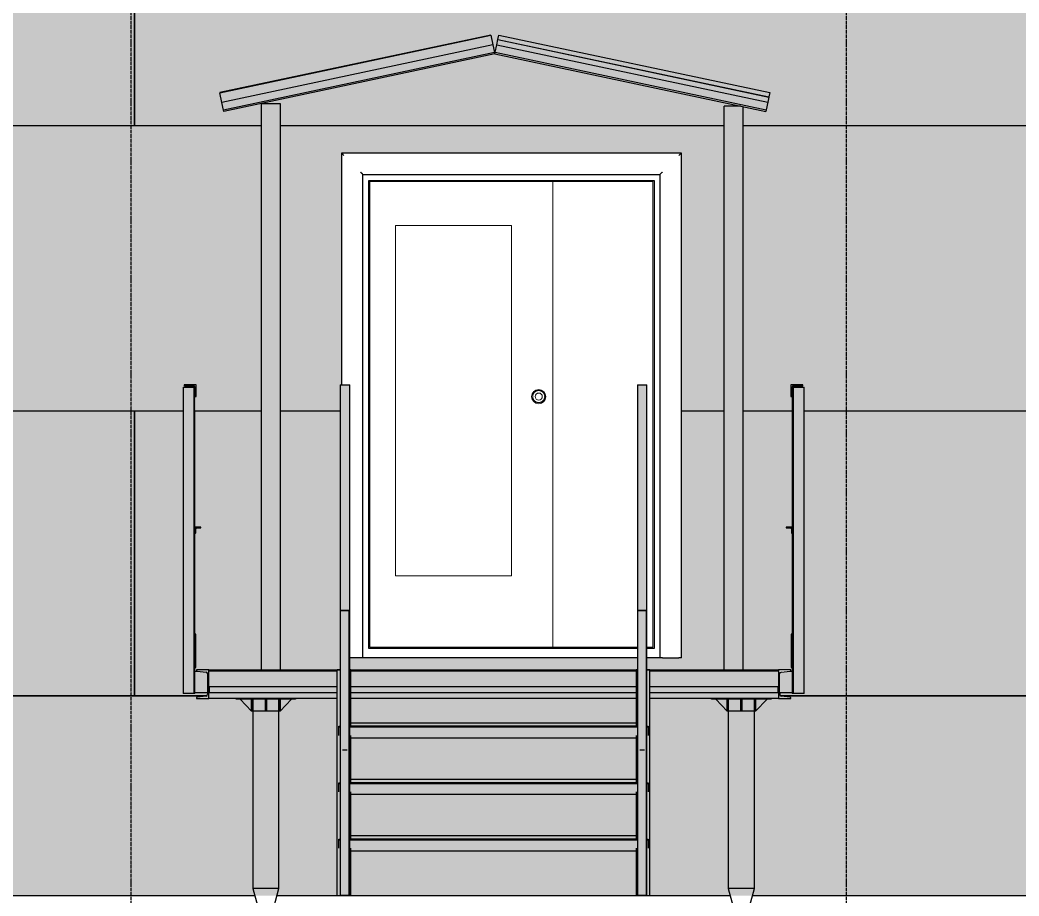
# Model space of a CAD drawing. Header units: millimetres. Extents: x 2162 to 93478, y -2737 to 52379.
# Drawn here: x 35685 to 39887, y 43686 to 47372 of the extents above; entities that cross this region are included whole.
import ezdxf

# ---------------------------------------------------------------- set-up
doc = ezdxf.new("R2010")
doc.units = ezdxf.units.MM
for name, pattern in [('Штрих 2 х 1 мм', [3, 2, -1]), ('Штрихпунктир 15 х 2 х 2 мм', [19, 15, -2, 0, -2]), ('Штрихпунктирная', [30, 25, -2.25, 0.5, -2.25])]:
    doc.linetypes.add(name, pattern=pattern)
doc.layers.add('Axes', color=40, linetype='Штрихпунктирная')
doc.layers.add('door', color=7, linetype='Continuous', lineweight=18)
doc.layers.add('Wall', color=5, linetype='Continuous', lineweight=9)

msp = doc.modelspace()

# ---------------------------------------------------------------- hatches: boundary and pattern name
at = {"true_color": 0xecece7}
h = msp.add_hatch(color=254, dxfattribs=at)
h.dxf.hatch_style = 1
h.paths.add_polyline_path([(57150.1, 47867.6), (6124, 47867.6), (6124, 46927.6), (9899.9, 46927.6), (10799.9, 46927.6), (57150.1, 46927.6)])
at = {"true_color": 0x61993b}
h = msp.add_hatch(color=85, dxfattribs=at)
h.dxf.hatch_style = 1
h.paths.add_polyline_path([(36780.8, 47019.6), (36700.8, 47019.8), (36700.8, 44638.2), (36780.8, 44638)])
h = msp.add_hatch(color=85, dxfattribs=at)
h.dxf.hatch_style = 1
h.paths.add_polyline_path([(38727.1, 47019.2), (38647.1, 47019.4), (38647.1, 44637.8), (38727.1, 44637.6)])
at = {"true_color": 0xecece7}
h = msp.add_hatch(color=254, dxfattribs=at)
h.dxf.hatch_style = 1
h.paths.add_polyline_path([(27122.1, 46927.6), (26067.1, 46927.6), (26067.1, 45727.6), (27122.1, 45727.6)])
h.paths.add_polyline_path([(27122.1, 45727.6), (28177.1, 45727.6), (28177.1, 46927.6), (27122.1, 46927.6)])
h.paths.add_polyline_path([(29077.1, 46927.6), (29077.1, 45727.6), (30132.1, 45727.6), (30132.1, 46927.6)])
h.paths.add_polyline_path([(30146.6, 46927.6), (30132.1, 46927.6), (30132.1, 45727.6), (30146.6, 45727.6), (31187.1, 45727.6), (31187.1, 46927.6)])
h.paths.add_polyline_path([(33142.1, 46927.6), (32087.1, 46927.6), (32087.1, 45727.6), (33142.1, 45727.6)])
h.paths.add_polyline_path([(34197.1, 46927.6), (33142.1, 46927.6), (33142.1, 45727.6), (34197.1, 45727.6)])
h.paths.add_polyline_path([(35097.1, 45727.6), (36152.1, 45727.6), (36152.1, 46927.6), (35097.1, 46927.6)])
h.paths.add_polyline_path([(36152.1, 44687.6), (36152.1, 45727.6), (35097.1, 45727.6), (34197.1, 45727.6), (33142.1, 45727.6), (33142.1, 44687.6)])
h.paths.add_polyline_path([(36152.1, 44527.6), (36152.1, 44687.6), (33142.1, 44687.6), (33142.1, 44527.6)])
h = msp.add_hatch(color=254, dxfattribs=at)
h.dxf.hatch_style = 1
h.paths.add_polyline_path([(39162.1, 45727.6), (38983.1, 45727.6), (38983.1, 44687.6), (39162.1, 44687.6)])
h.paths.add_polyline_path([(39162.1, 46927.6), (38727.1, 46927.6), (38727.1, 45727.6), (38933.1, 45727.6), (38933.1, 45787.6), (38928.1, 45787.6), (38928.1, 45837.6), (38978.1, 45837.6), (38978.1, 45834.4, -0.414214), (38976.3, 45832.6), (38981.3, 45827.6), (38983.1, 45827.6), (38983.1, 45727.6), (39162.1, 45727.6)])
h.paths.add_polyline_path([(38933.1, 45727.6), (38727.1, 45727.6), (38727.1, 44687.6), (38929.1, 44687.6), (38929.1, 44787.6), (38933.1, 44787.6), (38933.1, 45212.6), (38930.1, 45212.6), (38930.1, 45213.8, 1), (38932.5, 45213.8), (38933.1, 45279.6)])
h.paths.add_polyline_path([(38647.1, 45727.6), (38467.1, 45727.6), (38467.1, 44687.6), (38647.1, 44687.6)])
h.paths.add_polyline_path([(38647.1, 46927.6), (36780.8, 46927.6), (36780.8, 45727.6), (37031.9, 45727.6), (37031.9, 45823.6), (37031.9, 45837.6), (37037.1, 45837.6), (37037.1, 46812.6), (38467.1, 46812.6), (38467.1, 45727.6), (38647.1, 45727.6)])
h.paths.add_polyline_path([(37031.9, 45727.6), (36780.8, 45727.6), (36780.8, 44687.6), (37031.9, 44687.6), (37031.9, 44887.6)])
h.paths.add_polyline_path([(36700.8, 45727.6), (36421.1, 45727.6), (36421.1, 45237.6), (36421.7, 45213.8, 0.416307), (36422.9, 45212.6), (36421.1, 45212.6), (36421.1, 44787.6), (36425.1, 44787.6), (36425.1, 44687.6), (36700.8, 44687.6)])
h.paths.add_polyline_path([(36371.1, 45727.6), (36166.6, 45727.6), (36166.6, 44687.6), (36371.1, 44687.6)])
h.paths.add_polyline_path([(36700.8, 46927.6), (36166.6, 46927.6), (36152.1, 46927.6), (36152.1, 45727.6), (36166.6, 45727.6), (36371.1, 45727.6), (36371.1, 45827.6), (36372.9, 45827.6), (36377.9, 45832.6, -0.414214), (36376.1, 45834.4), (36376.1, 45837.6), (36426.1, 45837.6), (36426.1, 45787.6), (36425.5, 45727.6), (36700.8, 45727.6)])
h = msp.add_hatch(color=254, dxfattribs=at)
h.dxf.hatch_style = 1
h.paths.add_polyline_path([(39162.1, 45727.6), (40227.1, 45727.6), (40227.1, 46927.6), (39162.1, 46927.6)])
h.paths.add_polyline_path([(42172.1, 46927.6), (41127.1, 46927.6), (41127.1, 45727.6), (42172.1, 45727.6)])
h.paths.add_polyline_path([(42172.1, 45727.6), (42186.6, 45727.6), (43227.1, 45727.6), (43227.1, 46927.6), (42186.6, 46927.6), (42172.1, 46927.6)])
h.paths.add_polyline_path([(44127.1, 45727.6), (45182.1, 45727.6), (45182.1, 46927.6), (44127.1, 46927.6)])
h.paths.add_polyline_path([(45182.1, 44687.6), (45182.1, 45727.6), (44127.1, 45727.6), (43227.1, 45727.6), (42186.6, 45727.6), (42186.6, 44687.6)])
h.paths.add_polyline_path([(42172.1, 44687.6), (42172.1, 45727.6), (41127.1, 45727.6), (40227.1, 45727.6), (39162.1, 45727.6), (39162.1, 44687.6)])
h.paths.add_polyline_path([(39162.1, 44687.6), (39162.1, 44527.6), (42172.1, 44527.6), (42172.1, 44687.6)])
h.paths.add_polyline_path([(42186.6, 44687.6), (42186.6, 44527.6), (45182.1, 44527.6), (45182.1, 44687.6)])
at = {"true_color": 0x61993b}
h = msp.add_hatch(color=85, dxfattribs=at)
h.dxf.hatch_style = 1
h.paths.add_polyline_path([(36416.1, 45827.6), (36410.6, 45827.6), (36371.1, 45827.6), (36371.1, 44687.6), (36416.1, 44687.6)])
h.paths.add_polyline_path([(37071.9, 45823.6), (37069.9, 45823.6), (37069.9, 45837.6), (37033.9, 45837.6), (37033.9, 45823.6), (37031.9, 45823.6), (37031.9, 44887.6), (37071.9, 44887.6)])
h.paths.add_polyline_path([(37069.9, 44887.6), (37033.9, 44887.6), (37033.9, 44687.6), (37069.9, 44687.6)])
h.paths.add_polyline_path([(38321.9, 45823.6), (38321.9, 45837.6), (38281.9, 45837.6), (38281.9, 45823.6), (38281.9, 44887.6), (38321.9, 44887.6)])
h.paths.add_polyline_path([(38319.9, 44887.6), (38283.9, 44887.6), (38283.9, 44687.6), (38319.9, 44687.6)])
h.paths.add_polyline_path([(38983.1, 45827.6), (38981.3, 45827.6), (38943.6, 45827.6), (38938.1, 45827.6), (38938.1, 44687.6), (38983.1, 44687.6)])
h.paths.add_polyline_path([(38983.1, 44687.6), (38938.1, 44687.6), (38938.1, 44537.6), (38943.6, 44537.6), (38983.1, 44537.6)])
h.paths.add_polyline_path([(36416.1, 44687.6), (36371.1, 44687.6), (36371.1, 44537.6), (36372.9, 44537.6), (36410.6, 44537.6), (36416.1, 44537.6)])
h.paths.add_polyline_path([(37018.9, 44637.6), (36479.1, 44637.6), (36427.1, 44637.6), (36427.1, 44635.6, 0.379651), (36429.7, 44632.6), (36467.6, 44628.1, -0.379651), (36474.3, 44620.6), (36474.3, 44534.6, -0.379651), (36467.6, 44527.2), (36429.7, 44522.6, 0.379651), (36427.1, 44519.6), (36427.1, 44517.6), (36479.1, 44517.6), (37018.9, 44517.6)])
h.paths.add_polyline_path([(38276.9, 44633.1), (37076.9, 44633.1), (37076.9, 44567.6), (38276.9, 44567.6)])
h.paths.add_polyline_path([(38276.9, 44567.6), (37076.9, 44567.6), (37076.9, 44542.6), (38276.9, 44542.6)])
h.paths.add_polyline_path([(38276.9, 44542.6), (37076.9, 44542.6), (37076.9, 44517.6), (38276.9, 44517.6)])
h.paths.add_polyline_path([(38875.1, 44633.1), (38334.9, 44633.1), (38334.9, 44567.6), (38875.1, 44567.6)])
h.paths.add_polyline_path([(38319.9, 44687.6), (38283.9, 44687.6), (38283.9, 43687.6), (38319.9, 43687.6)])
h.paths.add_polyline_path([(38874.1, 44567.6), (38334.9, 44567.6), (38334.9, 44542.6), (38874.1, 44542.6)])
h.paths.add_polyline_path([(38875.1, 44542.6), (38334.9, 44542.6), (38334.9, 44517.6), (38875.1, 44517.6)])
h.paths.add_polyline_path([(38334.9, 44637.6), (38321.9, 44637.6), (38321.9, 44400.1), (38326.9, 44400.1), (38326.9, 44396.1), (38321.9, 44396.1), (38321.9, 44162.6), (38326.9, 44162.6), (38326.9, 44158.6), (38321.9, 44158.6), (38321.9, 43925.1), (38326.9, 43925.1), (38326.9, 43921.1), (38321.9, 43921.1), (38321.9, 43687.6), (38334.9, 43687.6)])
h.paths.add_polyline_path([(37031.9, 44637.6), (37018.9, 44637.6), (37018.9, 43687.6), (37031.9, 43687.6), (37031.9, 43921.1), (37026.9, 43921.1), (37026.9, 43925.1), (37031.9, 43925.1), (37031.9, 44158.6), (37026.9, 44158.6), (37026.9, 44162.6), (37031.9, 44162.6), (37031.9, 44396.1), (37026.9, 44396.1), (37026.9, 44400.1), (37031.9, 44400.1)])
h.paths.add_polyline_path([(37069.9, 44687.6), (37033.9, 44687.6), (37033.9, 43687.6), (37069.9, 43687.6)])
at = {"true_color": 0xecece7}
h = msp.add_hatch(color=254, dxfattribs=at)
h.dxf.hatch_style = 1
h.paths.add_polyline_path([(37031.9, 44687.6), (36780.8, 44687.6), (36780.8, 44638), (37031.9, 44638)])
h.paths.add_polyline_path([(36700.8, 44687.6), (36425.1, 44687.6), (36425.1, 44647.6), (36421.1, 44647.6), (36421.1, 44632.6), (36429.7, 44632.6), (36429.7, 44632.6, -0.379651), (36427.1, 44635.6), (36427.1, 44637.6), (36479.1, 44637.6), (36479.1, 44638), (36700.8, 44638)])
h.paths.add_polyline_path([(36474.3, 44620.6, 0.379651), (36467.6, 44628.1), (36429.7, 44632.6), (36421.1, 44632.6), (36421.1, 44542.6), (36474.3, 44542.6)], flags=17)
h.paths.add_polyline_path([(36474.3, 44542.6), (36421.1, 44542.6), (36421.1, 44537.6), (36417.9, 44537.6), (36416.1, 44537.6), (36410.6, 44537.6), (36372.9, 44537.6), (36371.1, 44537.6), (36371.1, 44687.6), (36166.6, 44687.6), (36166.6, 44527.6), (36469.5, 44527.6, 0.310096), (36474.3, 44534.6)])
h.paths.add_polyline_path([(36166.6, 44687.6), (36152.1, 44687.6), (36152.1, 44527.6), (36166.6, 44527.6)])
h.paths.add_polyline_path([(36166.6, 45727.6), (36152.1, 45727.6), (36152.1, 44687.6), (36166.6, 44687.6)])
h = msp.add_hatch(color=254, dxfattribs=at)
h.dxf.hatch_style = 1
h.paths.add_polyline_path([(39162.1, 44687.6), (38983.1, 44687.6), (38983.1, 44537.6), (38981.3, 44537.6), (38943.6, 44537.6), (38938.1, 44537.6), (38936.3, 44537.6), (38933.1, 44537.6), (38933.1, 44542.6), (38881.1, 44542.6), (38881.1, 44530.5, 0.158626), (38884.7, 44527.6), (39162.1, 44527.6)])
h.paths.add_polyline_path([(38933.1, 44632.6), (38924.4, 44632.6), (38886.5, 44628.1, 0.379651), (38879.9, 44620.6), (38879.9, 44542.6), (38933.1, 44542.6)])
h.paths.add_polyline_path([(38929.1, 44687.6), (38727.1, 44687.6), (38727.1, 44638), (38875.1, 44638), (38927.1, 44637.6), (38927.1, 44635.6, -0.379651), (38924.4, 44632.6), (38924.4, 44632.6), (38933.1, 44632.6), (38933.1, 44647.6), (38929.1, 44647.6)])
h.paths.add_polyline_path([(38647.1, 44687.6), (38321.9, 44687.6), (38321.9, 44638), (38647.1, 44638)])
h.paths.add_polyline_path([(38281.9, 44687.6), (37071.9, 44687.6), (37071.9, 44638), (38281.9, 44638)])
at = {"true_color": 0x61993b}
h = msp.add_hatch(color=85, dxfattribs=at)
h.dxf.hatch_style = 1
h.paths.add_polyline_path([(54212.1, 44527.6), (45182.1, 44527.6), (45182.1, 43687.6), (54212.1, 43687.6)])
h.paths.add_polyline_path([(57217.1, 44527.6), (54226.6, 44527.6), (54212.1, 44527.6), (54212.1, 43687.6), (57217.1, 43687.6)])
h.paths.add_polyline_path([(60342.1, 44527.6), (57217.1, 44527.6), (57217.1, 43687.6), (60342.1, 43687.6)])
h.paths.add_polyline_path([(60462.5, 44527.6), (60342.1, 44527.6), (60342.1, 43687.6), (60462.5, 43687.6)])
h.paths.add_polyline_path([(45182.1, 44527.6), (42186.6, 44527.6), (5937, 44527.6), (5937, 43687.6), (45182.1, 43687.6)])
at = {"layer": 'Wall', "true_color": 0x61993b}
h = msp.add_hatch(color=85, dxfattribs=at)
h.dxf.hatch_style = 1
h.paths.add_polyline_path([(37674.1, 47267.6), (37665.5, 47308.2), (36525.5, 47065.9), (36534.1, 47025.3)])
h.paths.add_polyline_path([(37680.9, 47235.8), (37674.1, 47267.6), (36534.1, 47025.3), (36540.9, 46993.5)])
h.paths.add_polyline_path([(37682.1, 47229.9), (37680.9, 47235.8), (36540.9, 46993.5), (36542.1, 46987.6)])
h = msp.add_hatch(color=85, dxfattribs=at)
h.dxf.hatch_style = 1
h.paths.add_polyline_path([(37690.3, 47268.3), (37683.5, 47236.3), (38823.5, 46994), (38830.3, 47026)])
h.paths.add_polyline_path([(37695, 47290.3), (37690.3, 47268.3), (38830.3, 47026), (38835, 47048)])
h.paths.add_polyline_path([(37699, 47309.2), (37695, 47290.6), (38835, 47048.3), (38839, 47066.8)])
h.paths.add_polyline_path([(37683.5, 47236.3), (37682.1, 47229.9), (38822.1, 46987.6), (38823.5, 46994)])

# ---------------------------------------------------------------- linework, layer by layer
for p, q in [((36166.6, 46927.6), (36166.6, 47867.6)), ((36166.6, 47867.6), (36166.6, 46927.6)), ((37665.3, 47309.2), (36525.3, 47066.8)), ((36525.5, 47065.9), (37665.5, 47308.2)), ((37665.5, 47308.2), (37674.1, 47267.6)), ((37690.3, 47268.3), (37695, 47290.3)), ((37695, 47290.6), (37699, 47309.2)), ((37695, 47290.3), (37695, 47290.6)), ((37695, 47290.6), (38835, 47048.3)), ((37695, 47290.3), (38835, 47048)), ((37699, 47309.2), (38839, 47066.8)), ((37674.1, 47267.6), (36534.1, 47025.3)), ((37674.1, 47267.6), (37680.9, 47235.8)), ((37682.1, 47229.9), (37683.5, 47236.3)), ((37683.5, 47236.3), (37690.3, 47268.3)), ((37683.5, 47236.3), (38823.5, 46994)), ((37690.3, 47268.3), (38830.3, 47026)), ((37680.9, 47235.8), (36540.9, 46993.5)), ((37682.1, 47229.9), (36542.1, 46987.6)), ((37680.9, 47235.8), (37682.1, 47229.9)), ((37682.1, 47229.9), (38822.1, 46987.6)), ((36534.1, 47025.3), (36525.5, 47065.9)), ((38835, 47048), (38830.3, 47026)), ((38839, 47066.8), (38835, 47048.3)), ((38835, 47048.3), (38835, 47048)), ((36540.9, 46993.5), (36534.1, 47025.3)), ((36542.1, 46987.6), (36540.9, 46993.5)), ((36700.8, 44637.6), (36700.8, 47019.2)), ((36780.8, 47019.2), (36700.8, 47019.2)), ((36780.8, 44637.6), (36780.8, 47019.2)), ((38647.1, 44637.6), (38647.1, 47010)), ((38716.7, 47010), (38647.1, 47010)), ((38727.1, 44637.6), (38727.1, 47007.8)), ((38823.5, 46994), (38822.1, 46987.6)), ((38830.3, 47026), (38823.5, 46994)), ((36700.8, 46927.6), (35097.1, 46927.6)), ((36166.6, 46927.6), (35097.1, 46927.6)), ((36700.8, 46927.6), (36166.6, 46927.6)), ((38647.1, 46927.6), (36780.8, 46927.6)), ((38647.1, 46927.6), (36780.8, 46927.6)), ((40227.1, 46927.6), (38727.1, 46927.6)), ((40227.1, 46927.6), (38727.1, 46927.6)), ((37037.1, 46812.6), (37037.1, 45837.6)), ((38467.1, 46812.6), (37037.1, 46812.6)), ((38467.1, 44687.6), (38467.1, 46812.6)), ((37127.1, 44687.6), (37127.1, 46722.6)), ((37127.1, 46722.6), (38377.1, 46722.6)), ((37152.1, 44727.6), (37152.1, 46697.6)), ((37152.1, 46697.6), (38352.1, 46697.6)), ((38352.1, 46697.6), (38352.1, 44727.6)), ((38377.1, 46722.6), (38377.1, 44687.6)), ((36371.1, 45827.6), (36372.9, 45827.6)), ((36416.1, 45827.6), (36417.9, 45827.6)), ((38938.1, 45827.6), (38943.6, 45827.6)), ((35097.1, 45727.6), (36371.3, 45727.6)), ((35097.1, 45727.6), (36166.6, 45727.6)), ((36166.6, 44527.6), (36166.6, 45727.6)), ((36166.6, 45727.6), (36371.3, 45727.6)), ((36166.6, 45727.6), (36166.6, 44527.6)), ((36421.1, 45727.6), (36700.8, 45727.6)), ((36421.1, 45727.6), (36700.8, 45727.6)), ((36780.8, 45727.6), (37031.9, 45727.6)), ((36780.8, 45727.6), (37031.9, 45727.6)), ((38466.7, 45727.6), (38647.1, 45727.6)), ((38466.7, 45727.6), (38647.1, 45727.6)), ((38727.1, 45727.6), (38933.1, 45727.6)), ((38727.1, 45727.6), (38933.1, 45727.6)), ((38982.8, 45727.6), (40227.1, 45727.6)), ((38982.8, 45727.6), (40227.1, 45727.6)), ((37071.9, 44887.6), (37031.9, 44887.6)), ((38321.9, 44887.6), (38281.9, 44887.6)), ((38281.9, 44727.6), (37152.1, 44727.6)), ((38352.1, 44727.6), (38321.9, 44727.6)), ((37117.1, 44687.6), (37071.9, 44687.6)), ((37127.1, 44687.6), (37117.1, 44687.6)), ((38281.9, 44687.6), (37127.1, 44687.6)), ((38281.9, 44687.6), (37127.1, 44687.6)), ((38377.1, 44687.6), (38321.9, 44687.6)), ((38377.1, 44687.6), (38321.9, 44687.6)), ((38387.1, 44687.6), (38377.1, 44687.6)), ((38387.1, 44687.6), (38457.1, 44687.6)), ((38467.1, 44687.6), (38457.1, 44687.6)), ((36479.1, 44635.1), (36479.1, 44635.8)), ((36469.4, 44527.6), (14753.7, 44527.6)), ((30146.6, 44527.6), (36166.6, 44527.6)), ((36166.6, 44527.6), (36469.4, 44527.6)), ((36416.1, 44537.6), (36410.6, 44537.6)), ((47889.4, 44527.6), (38884.7, 44527.6)), ((38884.7, 44527.6), (42186.6, 44527.6)), ((38938.1, 44537.6), (38936.3, 44537.6)), ((38983.1, 44537.6), (38981.3, 44537.6)), ((37061.9, 44299.8), (37041.9, 44299.8)), ((38311.9, 44299.8), (38291.9, 44299.8)), ((14625.4, 43687.6), (36673.7, 43687.6)), ((36765.4, 43687.6), (37018.9, 43687.6)), ((37076.9, 43687.6), (38276.9, 43687.6)), ((38334.9, 43687.6), (38673.7, 43687.6)), ((38765.4, 43687.6), (48073.7, 43687.6))]:
    msp.add_line(p, q)
at = {"color": 0}
for p, q in [((36371.1, 45827.6), (36371.1, 44537.6)), ((36372.9, 45827.6), (36410.6, 45827.6)), ((36426.1, 45837.6), (36376.1, 45837.6)), ((36376.1, 45837.6), (36376.1, 45834.4)), ((36377.9, 45832.6), (36415.6, 45832.6)), ((36410.6, 45827.6), (36416.1, 45827.6)), ((36416.1, 45827.6), (36416.1, 44537.6)), ((36417.9, 45827.6), (36421, 45827.6)), ((36421.1, 45827.1), (36421.1, 45789.4)), ((36426.1, 45787.6), (36426.1, 45837.6)), ((37031.9, 45837.6), (37071.9, 45837.6)), ((37031.9, 45837.6), (37031.9, 45823.6)), ((37031.9, 45823.6), (37031.9, 44887.6)), ((37071.9, 45823.6), (37071.9, 45837.6)), ((37071.9, 44887.6), (37071.9, 45823.6)), ((38281.9, 45837.6), (38321.9, 45837.6)), ((38281.9, 45837.6), (38281.9, 45823.6)), ((38281.9, 45823.6), (38281.9, 44887.6)), ((38321.9, 45823.6), (38321.9, 45837.6)), ((38321.9, 44887.6), (38321.9, 45823.6)), ((38928.1, 45837.6), (38928.1, 45787.6)), ((38978.1, 45837.6), (38928.1, 45837.6)), ((38933.1, 45827.6), (38936.3, 45827.6)), ((38933.1, 45789.4), (38933.1, 45827.1)), ((38936.3, 45827.6), (38938.1, 45827.6)), ((38938.1, 44537.6), (38938.1, 45827.6)), ((38938.6, 45832.6), (38976.3, 45832.6)), ((38943.6, 45827.6), (38981.3, 45827.6)), ((38978.1, 45834.4), (38978.1, 45837.6)), ((38981.3, 45827.6), (38983.1, 45827.6)), ((38983.1, 44537.6), (38983.1, 45827.6)), ((36421.1, 45237.6), (36421.1, 45789.4)), ((36422.9, 45787.6), (36426.1, 45787.6)), ((38928.1, 45787.6), (38931.3, 45787.6)), ((38933.1, 45789.4), (38933.1, 45237.6)), ((36421.1, 45237.6), (36421.1, 45212.6)), ((36446.1, 45237.6), (36421.1, 45237.6)), ((36424.1, 45213.8), (36424.1, 45231.1)), ((36427.6, 45234.6), (36444.9, 45234.6)), ((36446.1, 45235.8), (36446.1, 45237.6)), ((38933.1, 45237.6), (38908.1, 45237.6)), ((38908.1, 45237.6), (38908.1, 45235.8)), ((38909.3, 45234.6), (38926.6, 45234.6)), ((38930.1, 45231.1), (38930.1, 45213.8)), ((38933.1, 45212.6), (38933.1, 45237.6)), ((36421.1, 45212.6), (36422.9, 45212.6)), ((36421.1, 44787.6), (36421.1, 45212.6)), ((38931.3, 45212.6), (38933.1, 45212.6)), ((38933.1, 45212.6), (38933.1, 44787.6)), ((37031.9, 44887.6), (37071.9, 44887.6)), ((37031.9, 44887.6), (37031.9, 43687.6)), ((37071.9, 43687.6), (37071.9, 44887.6)), ((38281.9, 44887.6), (38321.9, 44887.6)), ((38281.9, 44887.6), (38281.9, 43687.6)), ((38321.9, 43687.6), (38321.9, 44887.6)), ((36425.1, 44787.6), (36421.1, 44787.6)), ((36421.1, 44787.6), (36421.1, 44647.6)), ((36425.1, 44647.6), (36425.1, 44787.6)), ((38933.1, 44787.6), (38929.1, 44787.6)), ((38929.1, 44787.6), (38929.1, 44647.6)), ((38933.1, 44647.6), (38933.1, 44787.6)), ((36421.1, 44647.6), (36425.1, 44647.6)), ((36421.1, 44537.6), (36421.1, 44647.6)), ((36421.1, 44632.6), (36429.7, 44632.6)), ((36479.1, 44637.6), (36427.1, 44637.6)), ((36427.1, 44637.6), (36427.1, 44635.6)), ((36429.7, 44632.6), (36467.6, 44628.1)), ((36479.1, 44638), (37031.9, 44638)), ((36479.1, 44635.8), (36479.1, 44637.6)), ((36479.1, 44637.6), (37031.9, 44637.6)), ((36479.1, 44517.6), (36479.1, 44637.6)), ((36479.1, 44633.1), (37018.9, 44633.1)), ((37018.9, 43687.6), (37018.9, 44637.6)), ((37031.9, 44637.6), (37018.9, 44637.6)), ((37071.9, 44638), (38281.9, 44638)), ((37076.9, 44637.6), (37071.9, 44637.6)), ((37071.9, 44637.6), (38281.9, 44637.6)), ((37076.9, 44415.1), (37076.9, 44637.6)), ((37076.9, 44633.1), (38276.9, 44633.1)), ((38276.9, 44637.6), (38276.9, 44415.1)), ((38281.9, 44637.6), (38276.9, 44637.6)), ((38321.9, 44638), (38875.1, 44638)), ((38334.9, 44637.6), (38321.9, 44637.6)), ((38321.9, 44637.6), (38875.1, 44637.6)), ((38334.9, 43687.6), (38334.9, 44637.6)), ((38334.9, 44633.1), (38875.1, 44633.1)), ((38875.1, 44637.6), (38875.1, 44635.8)), ((38875.1, 44637.6), (38875.1, 44517.6)), ((38927.1, 44637.6), (38875.1, 44637.6)), ((38875.1, 44635.8), (38875.1, 44635.1)), ((38886.5, 44628.1), (38924.4, 44632.6)), ((38924.4, 44632.6), (38933.1, 44632.6)), ((38927.1, 44635.6), (38927.1, 44637.6)), ((38929.1, 44647.6), (38933.1, 44647.6)), ((38933.1, 44647.6), (38933.1, 44537.6)), ((36474.3, 44620.6), (36474.3, 44534.6)), ((38879.9, 44534.6), (38879.9, 44620.6)), ((36479.1, 44567.6), (37018.9, 44567.6)), ((36480.1, 44567.7), (36480.1, 44542.6)), ((37076.9, 44567.6), (38276.9, 44567.6)), ((38334.9, 44567.6), (38875.1, 44567.6)), ((38874.1, 44542.6), (38874.1, 44567.7)), ((36372.9, 44537.6), (36371.1, 44537.6)), ((36410.6, 44537.6), (36372.9, 44537.6)), ((36417.9, 44537.6), (36416.1, 44537.6)), ((36421.1, 44537.6), (36417.9, 44537.6)), ((36421.1, 44542.6), (36474.3, 44542.6)), ((36427.1, 44519.6), (36427.1, 44517.6)), ((36427.1, 44517.6), (36479.1, 44517.6)), ((36467.6, 44527.2), (36429.7, 44522.6)), ((36479.1, 44542.6), (37018.9, 44542.6)), ((37018.9, 44517.6), (36479.1, 44517.6)), ((36594.5, 44513.6), (36594.5, 44517.6)), ((36844.5, 44513.6), (36594.5, 44513.6)), ((36611.4, 44513.6), (36659.5, 44463.6)), ((36659.5, 44463.6), (36659.5, 44513.6)), ((36659.5, 44513.6), (36659.5, 44463.6)), ((36664.5, 44513.6), (36664.5, 43717.6)), ((36717.5, 44463.7), (36717.5, 44513.6)), ((36721.5, 44513.6), (36721.5, 44463.7)), ((36774.5, 43717.6), (36774.5, 44513.6)), ((36779.5, 44513.6), (36779.5, 44463.6)), ((36779.5, 44463.6), (36827.7, 44513.6)), ((36779.5, 44463.6), (36779.5, 44513.6)), ((36844.5, 44517.6), (36844.5, 44513.6)), ((37076.9, 44542.6), (38276.9, 44542.6)), ((38276.9, 44517.6), (37076.9, 44517.6)), ((38334.9, 44542.6), (38875.1, 44542.6)), ((38875.1, 44517.6), (38334.9, 44517.6)), ((38594.5, 44513.6), (38594.5, 44517.6)), ((38844.5, 44513.6), (38594.5, 44513.6)), ((38611.4, 44513.6), (38659.5, 44463.6)), ((38659.5, 44463.6), (38659.5, 44513.6)), ((38659.5, 44513.6), (38659.5, 44463.6)), ((38664.5, 44513.6), (38664.5, 43717.6)), ((38717.5, 44463.7), (38717.5, 44513.6)), ((38721.5, 44513.6), (38721.5, 44463.7)), ((38774.5, 43717.6), (38774.5, 44513.6)), ((38779.5, 44513.6), (38779.5, 44463.6)), ((38779.5, 44463.6), (38827.7, 44513.6)), ((38779.5, 44463.6), (38779.5, 44513.6)), ((38844.5, 44517.6), (38844.5, 44513.6)), ((38875.1, 44517.6), (38927.1, 44517.6)), ((38879.9, 44542.6), (38933.1, 44542.6)), ((38881.1, 44542.6), (38881.1, 44530.6)), ((38924.4, 44522.6), (38886.5, 44527.2)), ((38927.1, 44517.6), (38927.1, 44519.6)), ((38936.3, 44537.6), (38933.1, 44537.6)), ((38943.6, 44537.6), (38938.1, 44537.6)), ((38981.3, 44537.6), (38943.6, 44537.6)), ((36719.5, 44463.6), (36659.5, 44463.6)), ((36721.5, 44463.7), (36717.5, 44463.7)), ((36779.5, 44463.6), (36719.5, 44463.6)), ((38719.5, 44463.6), (38659.5, 44463.6)), ((38721.5, 44463.7), (38717.5, 44463.7)), ((38779.5, 44463.6), (38719.5, 44463.6)), ((37026.9, 44361.6), (37026.9, 44400.1)), ((37026.9, 44400.1), (37031.9, 44400.1)), ((37071.9, 44400.1), (38281.9, 44400.1)), ((37076.9, 44400.1), (37076.9, 44415.1)), ((37076.9, 44415.1), (38276.9, 44415.1)), ((38276.9, 44400.1), (37076.9, 44400.1)), ((38276.9, 44415.1), (38276.9, 44400.1)), ((38321.9, 44400.1), (38326.9, 44400.1)), ((38326.9, 44400.1), (38326.9, 44361.6)), ((37076.9, 44177.6), (37076.9, 44361.6)), ((38276.9, 44350.1), (37076.9, 44350.1)), ((38276.9, 44361.6), (38276.9, 44177.6)), ((37076.9, 44162.6), (37076.9, 44177.6)), ((37076.9, 44177.6), (38276.9, 44177.6)), ((38276.9, 44177.6), (38276.9, 44162.6)), ((37026.9, 44124.8), (37026.9, 44162.6)), ((37026.9, 44162.6), (37031.9, 44162.6)), ((37071.9, 44162.6), (38281.9, 44162.6)), ((38276.9, 44162.6), (37076.9, 44162.6)), ((38321.9, 44162.6), (38326.9, 44162.6)), ((38326.9, 44162.6), (38326.9, 44124.8)), ((37076.9, 43940.1), (37076.9, 44124.8)), ((38276.9, 44112.6), (37076.9, 44112.6)), ((38276.9, 44124.8), (38276.9, 43940.1)), ((37026.9, 43887.3), (37026.9, 43925.1)), ((37026.9, 43925.1), (37031.9, 43925.1)), ((37071.9, 43925.1), (38281.9, 43925.1)), ((37076.9, 43925.1), (37076.9, 43940.1)), ((37076.9, 43940.1), (38276.9, 43940.1)), ((38276.9, 43925.1), (37076.9, 43925.1)), ((38276.9, 43940.1), (38276.9, 43925.1)), ((38321.9, 43925.1), (38326.9, 43925.1)), ((38326.9, 43925.1), (38326.9, 43887.3)), ((37076.9, 43687.6), (37076.9, 43887.3)), ((38276.9, 43875.1), (37076.9, 43875.1)), ((38276.9, 43887.3), (38276.9, 43687.6)), ((36664.5, 43717.6), (36717.6, 43524.5)), ((36665.9, 43717.6), (36664.5, 43717.6)), ((36665.6, 43717.6), (36664.5, 43717.6)), ((36675.2, 43717.6), (36666.4, 43717.6)), ((36677.8, 43717.6), (36676.5, 43717.6)), ((36694.5, 43717.6), (36677.7, 43717.6)), ((36697.8, 43717.6), (36695.7, 43717.6)), ((36719.5, 43717.6), (36697.7, 43717.6)), ((36741.3, 43717.6), (36719.5, 43717.6)), ((36721.4, 43524.5), (36774.5, 43717.6)), ((36743.4, 43717.6), (36741.3, 43717.6)), ((36761.3, 43717.6), (36744.6, 43717.6)), ((36762.5, 43717.6), (36761.3, 43717.6)), ((36772.7, 43717.6), (36762.9, 43717.6)), ((36774.5, 43717.6), (36773.5, 43717.6)), ((38664.5, 43717.6), (38717.6, 43524.5)), ((38665.9, 43717.6), (38664.5, 43717.6)), ((38665.6, 43717.6), (38664.5, 43717.6)), ((38675.2, 43717.6), (38666.4, 43717.6)), ((38677.8, 43717.6), (38676.5, 43717.6)), ((38694.5, 43717.6), (38677.7, 43717.6)), ((38697.8, 43717.6), (38695.7, 43717.6)), ((38719.5, 43717.6), (38697.7, 43717.6)), ((38741.3, 43717.6), (38719.5, 43717.6)), ((38721.4, 43524.5), (38774.5, 43717.6)), ((38743.4, 43717.6), (38741.3, 43717.6)), ((38761.3, 43717.6), (38744.6, 43717.6)), ((38762.5, 43717.6), (38761.3, 43717.6)), ((38772.7, 43717.6), (38762.9, 43717.6)), ((38774.5, 43717.6), (38773.5, 43717.6)), ((37018.9, 43687.6), (37076.9, 43687.6)), ((37071.9, 43687.6), (37031.9, 43687.6)), ((38276.9, 43687.6), (38334.9, 43687.6)), ((38321.9, 43687.6), (38281.9, 43687.6))]:
    msp.add_line(p, q, dxfattribs=at)
at = {"linetype": 'Штрих 2 х 1 мм'}
for p, q in [((37033.9, 43687.6), (37033.9, 44887.6)), ((37069.9, 43687.6), (37069.9, 44887.6)), ((38283.9, 43687.6), (38283.9, 44887.6)), ((38319.9, 43687.6), (38319.9, 44887.6)), ((37031.9, 44396.1), (37026.9, 44396.1)), ((38281.9, 44396.1), (37071.9, 44396.1)), ((38326.9, 44396.1), (38321.9, 44396.1)), ((37031.9, 44158.6), (37026.9, 44158.6)), ((38281.9, 44158.6), (37071.9, 44158.6)), ((38326.9, 44158.6), (38321.9, 44158.6)), ((37031.9, 43921.1), (37026.9, 43921.1)), ((38281.9, 43921.1), (37071.9, 43921.1)), ((38326.9, 43921.1), (38321.9, 43921.1))]:
    msp.add_line(p, q, dxfattribs=at)
at = {"color": 0}
for centre, radius, start, end in [((36377.9, 45834.4), 1.8, 180, 270), ((36415.6, 45827.1), 5.5, 0, 90), ((38938.6, 45827.1), 5.5, 90, 180), ((38976.3, 45834.4), 1.8, 270, 0), ((36422.9, 45789.4), 1.8, 180, 270), ((38931.3, 45789.4), 1.8, 270, 0), ((36427.6, 45231.1), 3.5, 90, 180), ((36444.9, 45235.8), 1.2, 270, 0), ((38909.3, 45235.8), 1.2, 180, 270), ((38926.6, 45231.1), 3.5, 0, 90), ((36422.9, 45213.8), 1.2, 270, 0), ((38931.3, 45213.8), 1.2, 180, 270), ((36430.1, 44635.6), 3, 180, 263.1572), ((38924.1, 44635.6), 3, 276.8428, 0), ((36466.8, 44620.6), 7.5, 0, 83.1572), ((38887.4, 44620.6), 7.5, 96.8428, 180), ((36430.1, 44519.6), 3, 96.8428, 180), ((36466.8, 44534.6), 7.5, 276.8428, 0), ((38887.4, 44534.6), 7.5, 180, 263.1572), ((38924.1, 44519.6), 3, 0, 83.1572)]:
    msp.add_arc(centre, radius, start, end, dxfattribs=at)
for points, knots in [([(37047.1, 46802.6), (37046.2, 46803.5), (37044.9, 46804.8), (37043.2, 46806.5), (37042.2, 46807.4), (37041.5, 46808.2), (37040.8, 46808.9), (37040.1, 46809.5), (37039.5, 46810.1), (37039, 46810.7), (37038.4, 46811.3), (37037.8, 46811.9), (37037.2, 46812.4), (37037.1, 46812.6), (37037.1, 46812.6)], [0, 0, 0, 0, 0.166667, 0.25, 0.333333, 0.375, 0.416667, 0.5, 0.541667, 0.583333, 0.666667, 0.75, 0.833333, 1, 1, 1, 1]), ([(38467.1, 46812.6), (38467.1, 46812.6), (38466.9, 46812.4), (38466.3, 46811.9), (38465.7, 46811.3), (38465.1, 46810.7), (38464.6, 46810.1), (38464, 46809.5), (38463.3, 46808.9), (38462.6, 46808.2), (38461.9, 46807.4), (38460.9, 46806.5), (38459.2, 46804.8), (38457.9, 46803.5), (38457.1, 46802.6)], [-1, -1, -1, -1, -0.833333, -0.75, -0.666667, -0.583333, -0.541667, -0.5, -0.416667, -0.375, -0.333333, -0.25, -0.166667, 0, 0, 0, 0]), ([(37127.1, 46722.6), (37127.1, 46722.6), (37126.9, 46722.8), (37126.3, 46723.4), (37125.7, 46723.9), (37125.1, 46724.5), (37124.6, 46725.1), (37124, 46725.7), (37123.2, 46726.5), (37122.2, 46727.4), (37121.5, 46728.2), (37120.7, 46729), (37119.2, 46730.4), (37117.9, 46731.7), (37117.1, 46732.6)], [0, 0, 0, 0, 0.166667, 0.25, 0.333333, 0.416667, 0.458333, 0.5, 0.583333, 0.666667, 0.708333, 0.75, 0.833333, 1, 1, 1, 1]), ([(38387.1, 46732.6), (38386.2, 46731.7), (38384.9, 46730.4), (38383.2, 46728.8), (38382.2, 46727.8), (38381.5, 46727.1), (38380.8, 46726.3), (38380.1, 46725.7), (38379.5, 46725.1), (38379, 46724.5), (38378.4, 46723.9), (38377.8, 46723.3), (38377.2, 46722.8), (38377.1, 46722.6), (38377.1, 46722.6)], [-1, -1, -1, -1, -0.833333, -0.75, -0.666667, -0.625, -0.583333, -0.5, -0.458333, -0.416667, -0.333333, -0.25, -0.166667, 0, 0, 0, 0])]:
    msp.add_open_spline(points, degree=3, knots=knots)
at = {"layer": 'Axes', "linetype": 'Штрихпунктир 15 х 2 х 2 мм'}
for p, q in [((36152.1, 41318.4), (36152.1, 50015)), ((39162.1, 41318.4), (39162.1, 50015))]:
    msp.add_line(p, q, dxfattribs=at)
at = {"layer": 'door'}
for p, q in [((37157.1, 46692.6), (37157.1, 44732.6)), ((37927.1, 46692.6), (37157.1, 46692.6)), ((37927.1, 46692.6), (37927.1, 44732.6)), ((37927.1, 46692.6), (37927.1, 44732.6)), ((38347.1, 46692.6), (37927.1, 46692.6)), ((38347.1, 46692.6), (38347.1, 44732.6)), ((37264.1, 46507.6), (37752.1, 46507.6)), ((37264.1, 45032.6), (37264.1, 46507.6)), ((37752.1, 46507.6), (37752.1, 45032.6)), ((37752.1, 45032.6), (37264.1, 45032.6)), ((37927.1, 44732.6), (37157.1, 44732.6)), ((38281.9, 44732.6), (37927.1, 44732.6)), ((38347.1, 44732.6), (38321.9, 44732.6))]:
    msp.add_line(p, q, dxfattribs=at)
at = {"layer": 'door', "flags": 128}
for points in [[(37892.4, 45787.6), (37892.4, 45788.6), (37892.4, 45789.6), (37892.2, 45790.7), (37892.1, 45791.7), (37891.9, 45792.7), (37891.7, 45793.6), (37891.4, 45794.6), (37891.1, 45795.6), (37890.8, 45796.6), (37890.4, 45797.5), (37890, 45798.4), (37889.6, 45799.3), (37889.1, 45800.2), (37888.6, 45801.1), (37888, 45801.9), (37887.4, 45802.8), (37886.8, 45803.6), (37886.1, 45804.3), (37885.4, 45805.1), (37884.7, 45805.8), (37884, 45806.5), (37883.2, 45807.2), (37882.4, 45807.8), (37881.6, 45808.4), (37880.8, 45809), (37879.9, 45809.5), (37879, 45810), (37878.1, 45810.5), (37877.2, 45810.9), (37876.2, 45811.3), (37875.3, 45811.6), (37874.3, 45811.9), (37873.4, 45812.2), (37872.4, 45812.4), (37871.4, 45812.6), (37870.4, 45812.8), (37869.4, 45812.9), (37868.3, 45813), (37867.3, 45813), (37866.3, 45813), (37865.3, 45812.9), (37864.3, 45812.8), (37863.3, 45812.7), (37862.3, 45812.5), (37861.3, 45812.3), (37860.3, 45812.1), (37859.3, 45811.8), (37858.4, 45811.5), (37857.4, 45811.1), (37856.5, 45810.7), (37855.6, 45810.2), (37854.7, 45809.8), (37853.8, 45809.3), (37853, 45808.7), (37852.1, 45808.1), (37851.3, 45807.5), (37850.5, 45806.9), (37849.8, 45806.2), (37849, 45805.5), (37848.3, 45804.8), (37847.7, 45804), (37847, 45803.2), (37846.4, 45802.4), (37845.8, 45801.6), (37845.3, 45800.7), (37844.8, 45799.8), (37844.3, 45798.9), (37843.9, 45798), (37843.5, 45797.1), (37843.1, 45796.1), (37842.8, 45795.2), (37842.5, 45794.2), (37842.3, 45793.2), (37842.1, 45792.2), (37841.9, 45791.2), (37841.8, 45790.2), (37841.7, 45789.2), (37841.7, 45788.2), (37841.7, 45787.6)], [(37841.7, 45787.6), (37841.7, 45786.6), (37841.8, 45785.6), (37841.9, 45784.6), (37842, 45783.6), (37842.2, 45782.6), (37842.4, 45781.6), (37842.7, 45780.6), (37843, 45779.6), (37843.3, 45778.7), (37843.7, 45777.7), (37844.1, 45776.8), (37844.5, 45775.9), (37845, 45775), (37845.6, 45774.1), (37846.1, 45773.3), (37846.7, 45772.5), (37847.3, 45771.7), (37848, 45770.9), (37848.7, 45770.1), (37849.4, 45769.4), (37850.1, 45768.7), (37850.9, 45768.1), (37851.7, 45767.4), (37852.5, 45766.8), (37853.3, 45766.3), (37854.2, 45765.7), (37855.1, 45765.2), (37856, 45764.8), (37856.9, 45764.3), (37857.9, 45764), (37858.8, 45763.6), (37859.8, 45763.3), (37860.8, 45763), (37861.7, 45762.8), (37862.7, 45762.6), (37863.7, 45762.5), (37864.8, 45762.3), (37865.8, 45762.3), (37866.8, 45762.2), (37867.8, 45762.2), (37868.8, 45762.3), (37869.8, 45762.4), (37870.8, 45762.5), (37871.8, 45762.7), (37872.8, 45762.9), (37873.8, 45763.2), (37874.8, 45763.4), (37875.7, 45763.8), (37876.7, 45764.1), (37877.6, 45764.5), (37878.5, 45765), (37879.4, 45765.5), (37880.3, 45766), (37881.2, 45766.5), (37882, 45767.1), (37882.8, 45767.7), (37883.6, 45768.4), (37884.3, 45769), (37885.1, 45769.7), (37885.8, 45770.5), (37886.4, 45771.2), (37887.1, 45772), (37887.7, 45772.8), (37888.3, 45773.7), (37888.8, 45774.5), (37889.3, 45775.4), (37889.8, 45776.3), (37890.2, 45777.2), (37890.6, 45778.2), (37891, 45779.1), (37891.3, 45780.1), (37891.6, 45781.1), (37891.8, 45782), (37892, 45783), (37892.2, 45784), (37892.3, 45785), (37892.4, 45786.1), (37892.4, 45787.1), (37892.4, 45787.6)]]:
    msp.add_lwpolyline(points, dxfattribs=at)
at = {"layer": 'door'}
for radius, start, end in [(30, 0, 180), (30, 180, 0), (25, 173.1462, 180), (25, 180, 187.0318), (15, 0, 180), (15, 180, 0), (25, 0, 7.0318), (25, 353.1462, 0)]:
    msp.add_arc((37867.1, 45787.6), radius, start, end, dxfattribs=at)

doc.saveas('drawing.dxf')
